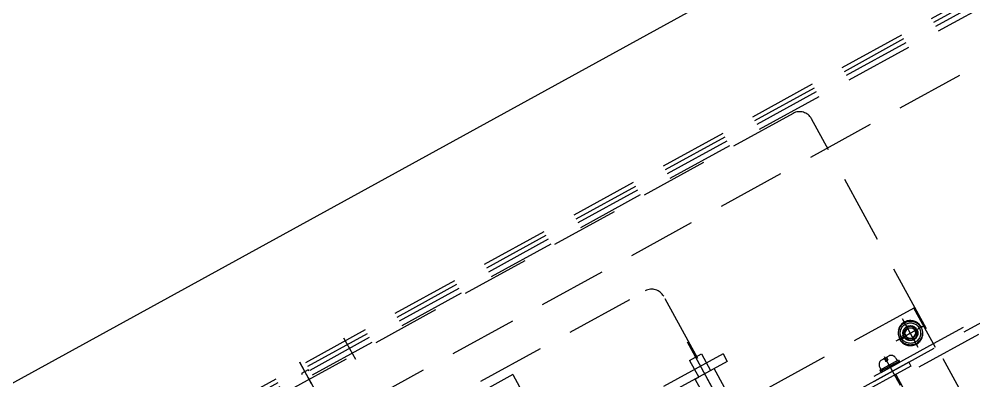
# Model space of a CAD drawing. Header units: millimetres. Extents: x 75184266 to 76346726, y -35077925 to -33679385.
# Drawn here: x 75327715 to 75328066.1, y -34896392 to -34896259.1 of the extents above; entities that cross this region are included whole.
import ezdxf

# ---------------------------------------------------------------- set-up
doc = ezdxf.new("R2010")
doc.units = ezdxf.units.MM
doc.header["$LTSCALE"] = 50
doc.header["$MEASUREMENT"] = 0
doc.linetypes.add('CENTER', pattern=[2, 1.25, -0.25, 0.25, -0.25])
doc.linetypes.add('XR-지하3층$0$생활체육시설(최종)$0$HIDDENX2', pattern=[0.75, 0.5, -0.25])
doc.layers.add('CEN', color=1, linetype='CENTER')
doc.layers.add('건축', color=8, linetype='CONTINUOUS', plot=False)

msp = doc.modelspace()

# ---------------------------------------------------------------- linework, layer by layer
at = {"layer": 'CEN', "ltscale": 10}
msp.add_line((75329061.53, -34895652.3, 0), (75323114.33, -34898917.09, 0), dxfattribs=at)
at = {"layer": '건축', "linetype": 'XR-지하3층$0$생활체육시설(최종)$0$HIDDENX2'}
for p, q in [((75328236.73, -34896156.74, 0), (75327764.85, -34896415.76, 0)), ((75328237.5, -34896158.14, 0), (75327765.62, -34896417.17, 0)), ((75328237.5, -34896158.14, 0), (75327765.62, -34896417.17, 0)), ((75328238.27, -34896159.54, 0), (75327766.39, -34896418.57, 0)), ((75328238.27, -34896159.54, 0), (75327766.39, -34896418.57, 0)), ((75328239.24, -34896161.3, 0), (75327767.35, -34896420.32, 0)), ((75327776.02, -34896436.1, 0), (75328247.9, -34896177.07, 0)), ((75327930.98, -34896446.17, 0), (75328260.28, -34896265.42, 0)), ((75328259.38, -34896264.08, 0), (75328051.19, -34896378.37, 0)), ((75328290.34, -34896268.88, 0), (75328009.73, -34896422.91, 0)), ((75327999.6, -34896293.75, 0), (75327771.25, -34896419.1, 0)), ((75328120.92, -34896504.36, 0), (75328006.39, -34896295.73, 0)), ((75327786.16, -34896446.27, 0), (75327945.27, -34896358.94, 0)), ((75328036.75, -34896515.2, 0), (75327952.06, -34896360.91, 0)), ((75328043.97, -34896365.22, 0), (75327979.98, -34896400.35, 0)), ((75328051.96, -34896379.77, 0), (75328043.97, -34896365.22, 0)), ((75328037.5, -34896377.33, 0), (75328048.02, -34896371.55, 0)), ((75328045.64, -34896379.7, 0), (75328039.87, -34896369.18, 0)), ((75328045.16, -34896378.82, 0), (75328040.35, -34896370.06, 0)), ((75328067.78, -34896374.96, 0), (75328038.23, -34896391.18, 0)), ((75328038.37, -34896376.85, 0), (75328047.14, -34896372.03, 0)), ((75328040.32, -34896375.2, 0), (75328038.51, -34896376.2, 0)), ((75328041.71, -34896372.54, 0), (75328040.59, -34896374.39, 0)), ((75328040.59, -34896374.39, 0), (75328041.63, -34896376.29, 0)), ((75328043.88, -34896372.59, 0), (75328041.71, -34896372.54, 0)), ((75328043.8, -34896376.34, 0), (75328044.92, -34896374.49, 0)), ((75328044.92, -34896374.49, 0), (75328043.88, -34896372.59, 0)), ((75327834.36, -34896376.13, 0), (75327838.69, -34896384.02, 0)), ((75327971.93, -34896398.15, 0), (75327960.76, -34896377.81, 0)), ((75328051.19, -34896378.37, 0), (75327987.19, -34896413.49, 0)), ((75328040.81, -34896376.08, 0), (75328038.99, -34896377.08, 0)), ((75328041.63, -34896376.29, 0), (75328043.8, -34896376.34, 0)), ((75327973.86, -34896382.03, 0), (75327813.05, -34896470.3, 0)), ((75327961.55, -34896384.45, 0), (75327965.94, -34896382.04, 0)), ((75327997.84, -34896445.36, 0), (75327961.87, -34896379.83, 0)), ((75327965.94, -34896382.04, 0), (75327969.31, -34896388.18, 0)), ((75327973.86, -34896382.03, 0), (75327975.4, -34896384.83, 0)), ((75327975.4, -34896384.83, 0), (75327814.59, -34896473.1, 0)), ((75327818.14, -34896385.03, 0), (75327822.47, -34896392.92, 0)), ((75327818.19, -34896385.12, 0), (75327822.42, -34896392.83, 0)), ((75327961.55, -34896384.45, 0), (75327964.92, -34896390.59, 0)), ((75328042.14, -34896385.16, 0), (75328014.66, -34896400.24, 0)), ((75328031.5, -34896388.03, 0), (75328038.35, -34896384.27, 0)), ((75328031.74, -34896388.47, 0), (75328038.59, -34896384.71, 0)), ((75328031.98, -34896388.91, 0), (75328038.84, -34896385.15, 0)), ((75328032.26, -34896384.22, 0), (75328034.73, -34896382.87, 0)), ((75328039.07, -34896393.69, 0), (75328033.29, -34896383.17, 0)), ((75328033.32, -34896384.14, 0), (75328033.69, -34896384.82, 0)), ((75328034.09, -34896383.72, 0), (75328034.46, -34896384.4, 0)), ((75328037.45, -34896383.66, 0), (75328037.92, -34896384.51, 0)), ((75328038.35, -34896384.27, 0), (75328038.84, -34896385.15, 0)), ((75328042.14, -34896385.16, 0), (75328042.91, -34896386.56, 0)), ((75327821.29, -34896387.86, 0), (75327818.84, -34896389.21, 0)), ((75327818.84, -34896389.21, 0), (75327819.08, -34896389.65, 0)), ((75327821.29, -34896387.86, 0), (75327821.53, -34896388.3, 0)), ((75327969.31, -34896388.18, 0), (75327970.62, -34896387.46, 0)), ((75327996.7, -34896434.97, 0), (75327970.62, -34896387.46, 0)), ((75328042.91, -34896386.56, 0), (75328015.26, -34896401.74, 0)), ((75328031.47, -34896386.94, 0), (75328031.94, -34896387.79, 0)), ((75328031.5, -34896388.03, 0), (75328031.98, -34896388.91, 0)), ((75328038.11, -34896391.95, 0), (75328035.19, -34896386.63, 0)), ((75327821.27, -34896390.73, 0), (75327828.97, -34896404.76, 0)), ((75327896.55, -34896389.67, 0), (75327852.72, -34896413.73, 0)), ((75327896.55, -34896389.67, 0), (75327910.5, -34896415.1, 0)), ((75327963.61, -34896391.31, 0), (75327964.92, -34896390.59, 0)), ((75327989.69, -34896438.82, 0), (75327963.61, -34896391.31, 0)), ((75328037.37, -34896389.6, 0), (75328058.35, -34896427.82, 0))]:
    msp.add_line(p, q, dxfattribs=at)
for radius in [4.38, 3.75, 2.75, 2]:
    msp.add_circle((75328042.76, -34896374.44, 0), radius, dxfattribs=at)
for centre, radius, start, end in [((75328002.01, -34896298.13, 0), 5, 28.7634, 118.7634), ((75327947.67, -34896363.32, 0), 5, 28.7634, 118.7634), ((75328042.76, -34896374.44, 0), 4.6, 215.0036, 202.5233), ((75328042.76, -34896374.44, 0), 2.55, 220.0712, 197.4557), ((75328042.76, -34896374.44, 0), 2.5, 208.7634, 118.7634), ((75328033.22, -34896385.98, 0), 2, 118.7634, 208.7634), ((75328032.94, -34896384.35, 0), 0.438, 28.7634, 118.7634), ((75328033.05, -34896382.72, 0), 2.19, 287.2265, 310.3004), ((75328034.48, -34896383.51, 0), 0.438, 118.7634, 208.7634), ((75328035.69, -34896384.62, 0), 2, 28.7634, 118.7634)]:
    msp.add_arc(centre, radius, start, end, dxfattribs=at)

doc.saveas('drawing.dxf')
